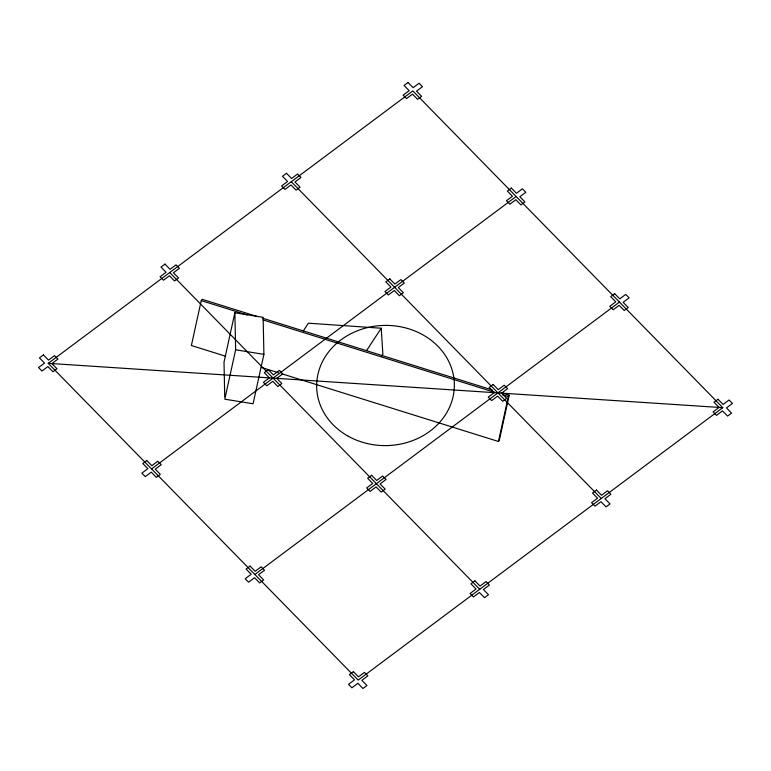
<?xml version="1.0" encoding="UTF-8"?>
<svg xmlns="http://www.w3.org/2000/svg" width="771" height="771" viewBox="0 0 771 771"><rect width="100%" height="100%" fill="white"/><g stroke="black" fill="none" stroke-linecap="round" stroke-linejoin="round"><path stroke-width="1.16" d="M257.109 316.476L202.108 299.293L201.241 300.603L191.381 345.524L225.758 356.269M234.866 312.756L235.637 349.774L224.795 399.185L253.061 403.773L263.904 354.361L263.133 317.353L234.866 312.756L224.014 362.168L224.737 396.795M281.897 373.81L498.471 441.484L508.33 396.564L509.197 395.244L501.179 392.738M509.197 395.244L499.338 440.164L498.471 441.484M303.321 330.923L308.4 323.184L381.221 328.234L382.869 354.284L381.606 356.221M366.611 350.497L381.221 328.234M48.216 363.334L412.813 90.911L722.784 407.666L358.187 680.089L48.216 363.334L722.784 407.666M151.54 468.922L516.136 196.499M254.864 574.501L619.46 302.078M235.637 349.774L263.904 354.361M262.834 318.269L492.004 389.875M201.241 300.603L247.077 314.934M263.113 319.946L494.577 392.266M502.596 394.781L508.33 396.564M261.273 367.372L278.466 372.74M291.284 181.725L601.245 498.471M169.755 272.529L479.716 589.275M43.436 354.92L39.446 357.898L44.535 363.093L38.55 367.555L41.942 371.024L47.918 366.553L53.006 371.747L56.996 368.769L51.908 363.575L57.892 359.103L54.5 355.643L48.515 360.115L43.436 354.92M164.965 264.106L160.975 267.084L166.064 272.288L160.079 276.75L163.471 280.22L169.456 275.748L174.535 280.943L178.525 277.965L173.436 272.77L179.421 268.298L176.029 264.839L170.054 269.301L164.965 264.106M286.494 173.302L282.514 176.28L287.593 181.474L281.617 185.946L285 189.406L290.985 184.944L296.074 190.138L300.054 187.16L294.975 181.966L300.95 177.494L297.567 174.034L291.583 178.496L286.494 173.302M408.032 82.497L404.043 85.475L409.131 90.67L403.146 95.141L406.539 98.601L412.514 94.139L417.603 99.334L421.592 96.356L416.504 91.151L422.489 86.689L419.096 83.22L413.111 87.692L408.032 82.497M146.75 460.499L142.77 463.477L147.849 468.672L141.874 473.143L145.256 476.613L151.241 472.141L156.33 477.336L160.31 474.358L155.231 469.163L161.206 464.691L157.824 461.231L151.839 465.694L146.75 460.499M268.289 369.695L264.299 372.672L269.387 377.867L263.403 382.339L266.795 385.799L272.77 381.337L277.859 386.531L281.849 383.553L276.76 378.349L282.745 373.887L279.353 370.417L273.368 374.889L268.289 369.695M389.818 278.89L385.828 281.868L390.916 287.063L384.931 291.534L388.324 294.994L394.309 290.522L399.388 295.727L403.378 292.739L398.299 287.544L404.274 283.082L400.881 279.613L394.906 284.085L389.818 278.89M511.356 188.076L507.366 191.063L512.445 196.258L506.47 200.72L509.862 204.19L515.838 199.718L520.926 204.913L524.906 201.935L519.827 196.74L525.803 192.268L522.42 188.808L516.435 193.28L511.356 188.076M250.074 566.087L246.094 569.065L251.173 574.26L245.197 578.732L248.58 582.192L254.565 577.72L259.644 582.924L263.634 579.937L258.555 574.742L264.53 570.28L261.138 566.81L255.162 571.282L250.074 566.087M371.612 475.273L367.622 478.261L372.701 483.456L366.726 487.918L370.119 491.387L376.094 486.915L381.182 492.11L385.172 489.132L380.084 483.937L386.069 479.466L382.676 476.006L376.691 480.478L371.612 475.273M493.141 384.469L489.151 387.447L494.24 392.651L488.255 397.113L491.647 400.583L497.632 396.111L502.711 401.305L506.701 398.328L501.613 393.133L507.597 388.661L504.205 385.201L498.23 389.663L493.141 384.469M614.67 293.664L610.69 296.642L615.769 301.837L609.794 306.309L613.176 309.769L619.161 305.306L624.25 310.501L628.23 307.523L623.151 302.328L629.126 297.857L625.744 294.387L619.759 298.859L614.67 293.664M353.397 671.666L349.408 674.644L354.496 679.849L348.511 684.311L351.904 687.78L357.889 683.308L362.968 688.503L366.957 685.525L361.869 680.33L367.854 675.859L364.461 672.399L358.486 676.861L353.397 671.666M474.926 580.862L470.946 583.84L476.025 589.034L470.05 593.506L473.433 596.966L479.417 592.504L484.506 597.698L488.486 594.72L483.407 589.526L489.383 585.054L486 581.594L480.015 586.056L474.926 580.862M596.465 490.057L592.475 493.035L597.564 498.23L591.579 502.702L594.971 506.162L600.946 501.699L606.035 506.894L610.025 503.916L604.936 498.712L610.921 494.25L607.529 490.78L601.544 495.252L596.465 490.057M717.994 399.253L714.004 402.231L719.092 407.425L713.108 411.897L716.5 415.357L722.485 410.885L727.564 416.08L731.554 413.102L726.465 407.907L732.45 403.445L729.058 399.976L723.082 404.447L717.994 399.253M348.28 436.251A68.85 60.099 -1.2 0 0 454.273 388.015A68.85 60.099 -1.2 0 0 353.956 332.234A68.85 60.099 -1.2 0 0 348.28 436.251"/></g></svg>
